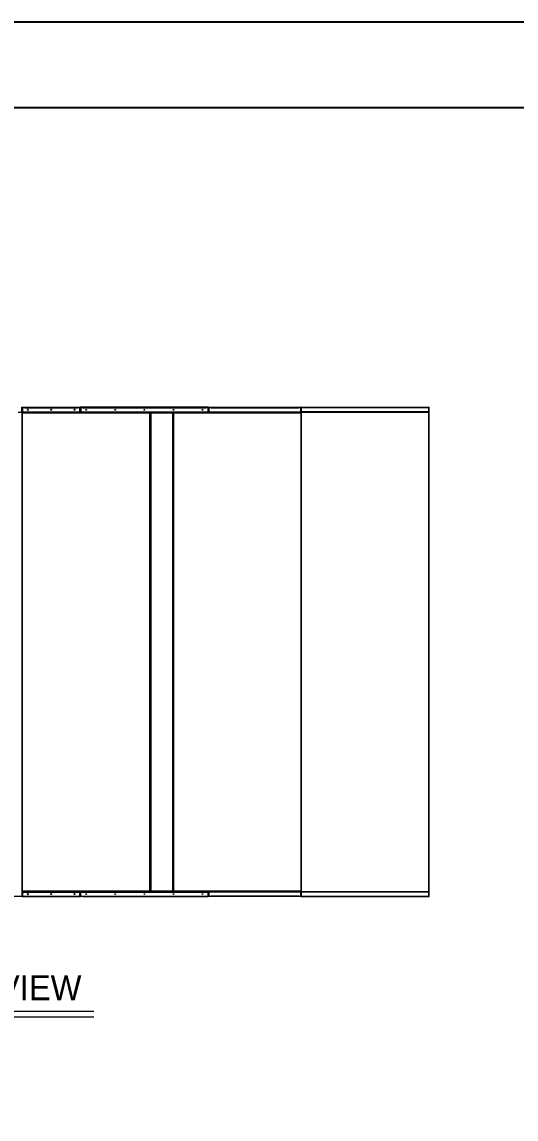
# Model space of a CAD drawing. Header units: millimetres. Extents: x -662582 to 33115, y -140469 to 24125.
# Drawn here: x 16013 to 20259, y 14710 to 24125 of the extents above; entities that cross this region are included whole.
import ezdxf
from ezdxf.enums import TextEntityAlignment as Align

# ---------------------------------------------------------------- set-up
doc = ezdxf.new("R2010")
doc.units = ezdxf.units.MM
for name, color, linetype in [('냉각탑_box', 1, 'Continuous'), ('냉각탑_form', 1, 'Continuous'), ('냉각탑_text', 3, 'Continuous')]:
    doc.layers.add(name, color=color, linetype=linetype)
doc.styles.add('돋움', font='Dotum.ttf')

# ---------------------------------------------------------------- blocks, each defined once
blk = doc.blocks.new('4')
at = {"lineweight": 20}
for p, q in [((16009.7, 20819.5), (18411.9, 20819.5)), ((18410.4, 20819.5), (18411.9, 16619.5)), ((18413, 20819.5), (19513, 20819.5)), ((18413, 20818.3), (18413, 20819.5)), ((18413, 20816.5), (19510, 20816.5)), ((19510, 16619.5), (19510, 20819.5)), ((19513, 16619.5), (19513, 20819.5)), ((19513, 20819.5), (19513, 20819.5)), ((18413, 20780.5), (19510, 20780.5)), ((18413, 20777.5), (19510, 20777.5)), ((18411.9, 16619.5), (13013.2, 16619.5)), ((18413, 16661.5), (19510, 16661.5)), ((18413, 16658.5), (19510, 16658.5)), ((18413, 16622.5), (19510, 16622.5)), ((18413, 16620.7), (18413, 16619.5)), ((18413, 16619.5), (19513, 16619.5))]:
    blk.add_line(p, q, dxfattribs=at)
at = {"color": 7, "lineweight": 20, "ltscale": 0.015833}
for p, q in [((16013, 20780.3), (16013, 20818.3)), ((16013, 16658.7), (16013, 16620.7))]:
    blk.add_line(p, q, dxfattribs=at)
at = {"color": 7, "lineweight": 20, "ltscale": 0.001083}
for p, q in [((16015, 20818.3), (16017.6, 20818.3)), ((18413, 20818.3), (18410.4, 20818.3)), ((18413, 16620.7), (13013.2, 16620.7))]:
    blk.add_line(p, q, dxfattribs=at)
at = {"color": 7, "lineweight": 20, "ltscale": 0.00172}
blk.add_line((16015, 20814.2), (16015, 20818.3), dxfattribs=at)
at = {"color": 7, "lineweight": 20, "ltscale": 0.014667}
for p, q in [((16015, 20814.1), (16015, 20778.9)), ((16017, 20778.9), (16017, 20814.1)), ((16511, 20778.9), (16511, 20814.1)), ((16513, 20814.1), (16513, 20778.9)), ((16515, 20814.1), (16515, 20778.9)), ((16517, 20778.9), (16517, 20814.1)), ((17613, 20778.9), (17613, 20814.1)), ((17615, 20814.1), (17615, 20778.9)), ((17617, 20814.1), (17617, 20778.9)), ((17619, 20778.9), (17619, 20814.1)), ((18411, 20778.9), (18411, 20814.1)), ((18413, 20814.1), (18413, 20778.9)), ((16015, 16622.9), (16015, 16658.1)), ((16017, 16658.1), (16017, 16622.9)), ((16511, 16658.1), (16511, 16622.9)), ((16513, 16622.9), (16513, 16658.1)), ((16515, 16622.9), (16515, 16658.1)), ((16517, 16658.1), (16517, 16622.9)), ((17613, 16658.1), (17613, 16622.9)), ((17615, 16622.9), (17615, 16658.1)), ((17617, 16624.9), (17617, 16660.1)), ((17619, 16660.1), (17619, 16624.9)), ((18411, 16660.1), (18411, 16624.9)), ((18413, 16624.9), (18413, 16660.1))]:
    blk.add_line(p, q, dxfattribs=at)
at = {"color": 7, "lineweight": 20, "ltscale": 0.000873136}
blk.add_line((16017.6, 20817.4), (16017.6, 20819.5), dxfattribs=at)
at = {"color": 7, "lineweight": 20, "ltscale": 0.015146}
blk.add_line((16017.6, 20815.3), (16017.6, 20778.9), dxfattribs=at)
at = {"color": 7, "lineweight": 20, "ltscale": 0.01525}
for p, q in [((16017.9, 20815.5), (16017.9, 20778.9)), ((16510.1, 20778.9), (16510.1, 20815.5)), ((16517.9, 20815.5), (16517.9, 20778.9)), ((17612.1, 20778.9), (17612.1, 20815.5)), ((17619.9, 20815.5), (17619.9, 20778.9)), ((18410.1, 20778.9), (18410.1, 20815.5)), ((16017.9, 16621.5), (16017.9, 16658.1)), ((16510.1, 16658.1), (16510.1, 16621.5)), ((16517.9, 16621.5), (16517.9, 16658.1)), ((17612.1, 16658.1), (17612.1, 16621.5)), ((17619.9, 16623.5), (17619.9, 16660.1)), ((18410.1, 16660.1), (18410.1, 16623.5))]:
    blk.add_line(p, q, dxfattribs=at)
at = {"color": 7, "lineweight": 20, "ltscale": 0.007958}
for p, q in [((16017.9, 20815.5), (16037, 20815.5)), ((16491, 20815.5), (16510.1, 20815.5)), ((16517.9, 20815.5), (16537, 20815.5)), ((17593, 20815.5), (17612.1, 20815.5)), ((17619.9, 20815.5), (17639, 20815.5)), ((18391, 20815.5), (18410.1, 20815.5)), ((16017.9, 16621.5), (16037, 16621.5)), ((16491, 16621.5), (16510.1, 16621.5)), ((16517.9, 16621.5), (16537, 16621.5)), ((17593, 16621.5), (17612.1, 16621.5)), ((17619.9, 16623.5), (17639, 16623.5)), ((18391, 16623.5), (18410.1, 16623.5))]:
    blk.add_line(p, q, dxfattribs=at)
at = {"color": 7, "lineweight": 20, "ltscale": 0.006917}
for p, q in [((16018.4, 20817.5), (16035, 20817.5)), ((16018.4, 20815.5), (16035, 20815.5)), ((16493, 20817.5), (16509.6, 20817.5)), ((16493, 20815.5), (16509.6, 20815.5)), ((16535, 20817.5), (16518.4, 20817.5)), ((16535, 20815.5), (16518.4, 20815.5)), ((17595, 20817.5), (17611.6, 20817.5)), ((17595, 20815.5), (17611.6, 20815.5)), ((17620.4, 20817.5), (17637, 20817.5)), ((17620.4, 20815.5), (17637, 20815.5)), ((18393, 20817.5), (18409.6, 20817.5)), ((18393, 20815.5), (18409.6, 20815.5)), ((16018.4, 16619.5), (16035, 16619.5)), ((16493, 16619.5), (16509.6, 16619.5)), ((16535, 16619.5), (16518.4, 16619.5)), ((17595, 16619.5), (17611.6, 16619.5)), ((17620.4, 16621.5), (17637, 16621.5)), ((18393, 16621.5), (18409.6, 16621.5))]:
    blk.add_line(p, q, dxfattribs=at)
at = {"color": 7, "lineweight": 20, "ltscale": 0.000833333}
for p, q in [((16035, 20817.5), (16035, 20815.5)), ((16491, 20817.5), (16491, 20815.5)), ((16491, 20817.5), (16491, 20815.5)), ((16493, 20817.5), (16493, 20815.5)), ((16535, 20817.5), (16535, 20815.5)), ((17593, 20817.5), (17593, 20815.5)), ((17593, 20817.5), (17593, 20815.5)), ((17595, 20817.5), (17595, 20815.5)), ((17637, 20817.5), (17637, 20815.5)), ((18391, 20817.5), (18391, 20815.5)), ((18391, 20817.5), (18391, 20815.5)), ((18393, 20817.5), (18393, 20815.5)), ((16328.9, 20775.5), (16328.9, 20773.5)), ((16384.9, 20773.5), (16384.9, 20775.5)), ((16978.8, 20775.5), (16978.8, 20773.5)), ((16982.1, 20773.5), (16982.1, 20775.5)), ((17310.4, 20773.8), (17310.4, 20771.8)), ((18355.4, 20775.5), (18355.4, 20773.5)), ((17115, 20529.5), (17117, 20529.5)), ((17311, 20529.5), (17313, 20529.5)), ((17115, 20502.9), (17117, 20502.9)), ((17115, 20501.5), (17117, 20501.5)), ((17117, 20501.5), (17115, 20501.5)), ((17117, 20499.5), (17115, 20499.5)), ((17117, 20498.1), (17115, 20498.1)), ((17311, 20502.9), (17313, 20502.9)), ((17313, 20501.5), (17311, 20501.5)), ((17313, 20499.5), (17311, 20499.5)), ((17313, 20498.4), (17311, 20498.4)), ((17313, 20495.6), (17311, 20495.6)), ((17311, 20493.6), (17313, 20493.6)), ((17311, 20492), (17313, 20492)), ((17313, 20490.8), (17311, 20490.8)), ((17115, 19734.9), (17117, 19734.9)), ((17117, 19733.5), (17115, 19733.5)), ((17117, 19731.5), (17115, 19731.5)), ((17115, 19729.5), (17117, 19729.5)), ((17115, 19727.5), (17117, 19727.5)), ((17117, 19726.1), (17115, 19726.1)), ((17117, 19699.5), (17115, 19699.5)), ((17311, 19746.8), (17313, 19746.8)), ((17311, 19729.5), (17313, 19729.5)), ((17311, 19727.5), (17313, 19727.5)), ((17313, 19726.1), (17311, 19726.1)), ((17313, 19699.5), (17311, 19699.5)), ((17115, 19516.5), (17117, 19516.5)), ((17311, 19516.5), (17313, 19516.5)), ((17117, 19479.9), (17115, 19479.9)), ((17117, 19478.5), (17115, 19478.5)), ((17117, 19435.5), (17115, 19435.5)), ((17117, 19433.9), (17115, 19433.9)), ((17117, 19431.9), (17115, 19431.9)), ((17117, 19428.5), (17115, 19428.5)), ((17115, 19427.1), (17117, 19427.1)), ((17313, 19479.9), (17311, 19479.9)), ((17313, 19478.5), (17311, 19478.5)), ((17313, 19475.5), (17311, 19475.5)), ((17313, 19473.5), (17311, 19473.5)), ((17313, 19472.6), (17311, 19472.6)), ((17311, 19438.4), (17313, 19438.4)), ((17313, 19437.5), (17311, 19437.5)), ((17313, 19435.5), (17311, 19435.5)), ((17313, 19435.5), (17311, 19435.5)), ((17313, 19433.9), (17311, 19433.9)), ((17313, 19431.9), (17311, 19431.9)), ((17313, 19428.5), (17311, 19428.5)), ((17311, 19427.1), (17313, 19427.1)), ((17117, 19390.5), (17115, 19390.5)), ((17313, 19390.5), (17311, 19390.5)), ((17115, 19057.5), (17117, 19057.5)), ((17115, 19030.9), (17117, 19030.9)), ((17115, 19029.5), (17117, 19029.5)), ((17117, 19029.5), (17115, 19029.5)), ((17117, 19027.5), (17115, 19027.5)), ((17117, 19026.1), (17115, 19026.1)), ((17311, 19057.5), (17313, 19057.5)), ((17311, 19030.9), (17313, 19030.9)), ((17313, 19029.5), (17311, 19029.5)), ((17313, 19027.6), (17311, 19027.6)), ((17313, 19027.5), (17311, 19027.5)), ((17311, 19025.6), (17313, 19025.6)), ((17311, 19024), (17313, 19024)), ((17313, 19022.8), (17311, 19022.8)), ((17115, 18412.9), (17117, 18412.9)), ((17117, 18411.5), (17115, 18411.5)), ((17117, 18409.5), (17115, 18409.5)), ((17115, 18407.5), (17117, 18407.5)), ((17115, 18405.5), (17117, 18405.5)), ((17117, 18404.1), (17115, 18404.1)), ((17117, 18377.5), (17115, 18377.5)), ((17311, 18428.8), (17313, 18428.8)), ((17313, 18408.8), (17311, 18408.8)), ((17311, 18407.5), (17313, 18407.5)), ((17311, 18405.5), (17313, 18405.5)), ((17313, 18404.1), (17311, 18404.1)), ((17313, 18377.5), (17311, 18377.5)), ((17115, 18044.5), (17117, 18044.5)), ((17117, 18007.9), (17115, 18007.9)), ((17117, 18006.5), (17115, 18006.5)), ((17311, 18044.5), (17313, 18044.5)), ((17313, 18007.9), (17311, 18007.9)), ((17313, 18006.5), (17311, 18006.5)), ((17313, 18003.5), (17311, 18003.5)), ((17313, 18001.5), (17311, 18001.5)), ((17313, 18000.6), (17311, 18000.6)), ((17117, 17963.5), (17115, 17963.5)), ((17117, 17961.9), (17115, 17961.9)), ((17117, 17959.9), (17115, 17959.9)), ((17117, 17956.5), (17115, 17956.5)), ((17115, 17955.1), (17117, 17955.1)), ((17117, 17918.5), (17115, 17918.5)), ((17311, 17966.4), (17313, 17966.4)), ((17313, 17965.5), (17311, 17965.5)), ((17313, 17963.5), (17311, 17963.5)), ((17313, 17963.5), (17311, 17963.5)), ((17313, 17961.9), (17311, 17961.9)), ((17313, 17959.9), (17311, 17959.9)), ((17313, 17956.5), (17311, 17956.5)), ((17311, 17955.1), (17313, 17955.1)), ((17313, 17918.5), (17311, 17918.5)), ((17115, 17735.5), (17117, 17735.5)), ((17115, 17708.9), (17117, 17708.9)), ((17115, 17707.5), (17117, 17707.5)), ((17117, 17707.5), (17115, 17707.5)), ((17117, 17705.5), (17115, 17705.5)), ((17117, 17704.1), (17115, 17704.1)), ((17311, 17735.5), (17313, 17735.5)), ((17311, 17708.9), (17313, 17708.9)), ((17313, 17708.6), (17311, 17708.6)), ((17313, 17707.5), (17311, 17707.5)), ((17313, 17705.5), (17311, 17705.5)), ((17311, 17705), (17313, 17705)), ((17313, 17703.8), (17311, 17703.8)), ((17311, 16959.8), (17313, 16959.8)), ((17115, 16940.9), (17117, 16940.9)), ((17117, 16939.5), (17115, 16939.5)), ((17117, 16937.5), (17115, 16937.5)), ((17115, 16935.5), (17117, 16935.5)), ((17115, 16933.5), (17117, 16933.5)), ((17117, 16932.1), (17115, 16932.1)), ((17117, 16905.5), (17115, 16905.5)), ((17313, 16939.8), (17311, 16939.8)), ((17311, 16935.5), (17313, 16935.5)), ((17311, 16933.5), (17313, 16933.5)), ((17313, 16932.1), (17311, 16932.1)), ((17313, 16905.5), (17311, 16905.5)), ((17117, 16666.9), (17115, 16666.9)), ((17311, 16666.5), (17313, 16666.5)), ((16035, 16619.5), (16035, 16621.5)), ((16491, 16619.5), (16491, 16621.5)), ((16491, 16619.5), (16491, 16621.5)), ((16493, 16619.5), (16493, 16621.5)), ((16535, 16619.5), (16535, 16621.5)), ((17117, 16663.5), (17115, 16663.5)), ((17593, 16619.5), (17593, 16621.5)), ((17593, 16619.5), (17593, 16621.5)), ((17595, 16619.5), (17595, 16621.5)), ((17637, 16621.5), (17637, 16623.5)), ((18391, 16621.5), (18391, 16623.5)), ((18391, 16621.5), (18391, 16623.5)), ((18393, 16621.5), (18393, 16623.5))]:
    blk.add_line(p, q, dxfattribs=at)
at = {"color": 7, "lineweight": 20, "ltscale": 0.000834351}
blk.add_line((16035, 20816.3), (16037, 20816.3), dxfattribs=at)
at = {"color": 7, "lineweight": 20, "ltscale": 0.000834357}
blk.add_line((16035, 20815.5), (16037, 20815.5), dxfattribs=at)
at = {"color": 7, "lineweight": 20, "ltscale": 0.189167}
for p, q in [((16037, 20817.5), (16491, 20817.5)), ((16037, 20817.5), (16491, 20817.5)), ((16037, 20814.1), (16491, 20814.1)), ((16037, 16622.9), (16491, 16622.9)), ((16037, 16619.5), (16491, 16619.5))]:
    blk.add_line(p, q, dxfattribs=at)
at = {"color": 7, "lineweight": 20, "ltscale": 0.001417}
for p, q in [((16037, 20817.5), (16037, 20814.1)), ((16537, 20817.5), (16537, 20814.1)), ((17639, 20817.5), (17639, 20814.1)), ((16037, 16619.5), (16037, 16622.9)), ((16537, 16619.5), (16537, 16622.9)), ((17639, 16621.5), (17639, 16624.9))]:
    blk.add_line(p, q, dxfattribs=at)
at = {"color": 7, "lineweight": 20, "ltscale": 0.000583333}
for p, q in [((16037, 20815.5), (16037, 20814.1)), ((16491, 20814.1), (16491, 20815.5)), ((16537, 20815.5), (16537, 20814.1)), ((17593, 20814.1), (17593, 20815.5)), ((17639, 20815.5), (17639, 20814.1)), ((18391, 20814.1), (18391, 20815.5)), ((16037, 16621.5), (16037, 16622.9)), ((16491, 16622.9), (16491, 16621.5)), ((16537, 16621.5), (16537, 16622.9)), ((17593, 16622.9), (17593, 16621.5)), ((17639, 16623.5), (17639, 16624.9)), ((18391, 16624.9), (18391, 16623.5))]:
    blk.add_line(p, q, dxfattribs=at)
at = {"color": 7, "lineweight": 20, "ltscale": 0.000832315}
blk.add_line((16491, 20816.3), (16493, 20816.3), dxfattribs=at)
at = {"color": 7, "lineweight": 20, "ltscale": 0.00083231}
blk.add_line((16491, 20815.5), (16493, 20815.5), dxfattribs=at)
at = {"color": 7, "lineweight": 20, "ltscale": 0.015212}
for p, q in [((16510.1, 20815.4), (16510.1, 20778.9)), ((17612.1, 20815.4), (17612.1, 20778.9)), ((18410.1, 20815.4), (18410.1, 20778.9)), ((16510.1, 16621.6), (16510.1, 16658.1)), ((17612.1, 16621.6), (17612.1, 16658.1)), ((18410.1, 16623.6), (18410.1, 16660.1))]:
    blk.add_line(p, q, dxfattribs=at)
at = {"color": 7, "lineweight": 20, "ltscale": 0.001506}
blk.add_line((16512.2, 20816.3), (16515.8, 20816.3), dxfattribs=at)
at = {"color": 7, "lineweight": 20, "ltscale": 0.459167}
blk.add_line((17616, 20819.5), (16514, 20819.5), dxfattribs=at)
at = {"color": 7, "lineweight": 20, "ltscale": 0.000374999}
for p, q in [((16517.9, 20812.1), (16517, 20812.1)), ((16517.9, 16624.9), (16517, 16624.9))]:
    blk.add_line(p, q, dxfattribs=at)
at = {"color": 7, "lineweight": 20, "ltscale": 0.000833847}
blk.add_line((16535, 20816.3), (16537, 20816.3), dxfattribs=at)
at = {"color": 7, "lineweight": 20, "ltscale": 0.000833853}
blk.add_line((16535, 20815.5), (16537, 20815.5), dxfattribs=at)
at = {"color": 7, "lineweight": 20, "ltscale": 0.037104}
blk.add_line((16626.1, 20817.5), (16537, 20817.5), dxfattribs=at)
at = {"color": 7, "lineweight": 20, "ltscale": 0.44}
for p, q in [((16537, 20817.5), (17593, 20817.5)), ((16537, 20814.1), (17593, 20814.1)), ((16537, 16622.9), (17593, 16622.9)), ((16537, 16619.5), (17593, 16619.5))]:
    blk.add_line(p, q, dxfattribs=at)
at = {"color": 7, "lineweight": 20, "ltscale": 0.004146}
blk.add_line((16626.1, 20817.5), (16636, 20817.5), dxfattribs=at)
at = {"color": 7, "lineweight": 20, "ltscale": 0.004167}
blk.add_line((16636, 20817.5), (16646, 20817.5), dxfattribs=at)
at = {"color": 7, "lineweight": 20, "ltscale": 0.394604}
blk.add_line((17593, 20817.5), (16646, 20817.5), dxfattribs=at)
at = {"color": 7, "lineweight": 20, "ltscale": 0.000832819}
blk.add_line((17593, 20816.3), (17595, 20816.3), dxfattribs=at)
at = {"color": 7, "lineweight": 20, "ltscale": 0.000832814}
blk.add_line((17593, 20815.5), (17595, 20815.5), dxfattribs=at)
at = {"color": 7, "lineweight": 20, "ltscale": 0.000375001}
for p, q in [((17613, 20812.1), (17612.1, 20812.1)), ((17613, 16624.9), (17612.1, 16624.9))]:
    blk.add_line(p, q, dxfattribs=at)
at = {"color": 7, "lineweight": 20, "ltscale": 0.001508}
blk.add_line((17614.2, 20816.3), (17617.8, 20816.3), dxfattribs=at)
at = {"color": 7, "lineweight": 20, "ltscale": 0.000833959}
blk.add_line((17637, 20816.3), (17639, 20816.3), dxfattribs=at)
at = {"color": 7, "lineweight": 20, "ltscale": 0.000833964}
blk.add_line((17637, 20815.5), (17639, 20815.5), dxfattribs=at)
at = {"color": 7, "lineweight": 20, "ltscale": 0.313333}
for p, q in [((17639, 20817.5), (18391, 20817.5)), ((17639, 20814.1), (18391, 20814.1)), ((17639, 16624.9), (18391, 16624.9)), ((17639, 16621.5), (18391, 16621.5))]:
    blk.add_line(p, q, dxfattribs=at)
at = {"color": 7, "lineweight": 20, "ltscale": 0.000832693}
blk.add_line((18391, 20816.3), (18393, 20816.3), dxfattribs=at)
at = {"color": 7, "lineweight": 20, "ltscale": 0.000832687}
blk.add_line((18391, 20815.5), (18393, 20815.5), dxfattribs=at)
at = {"color": 7, "lineweight": 20, "ltscale": 0.000872667}
blk.add_line((18410.4, 20817.4), (18410.4, 20819.5), dxfattribs=at)
at = {"color": 7, "lineweight": 20, "ltscale": 0.015148}
blk.add_line((18410.4, 20815.3), (18410.4, 20778.9), dxfattribs=at)
at = {"color": 7, "lineweight": 20, "ltscale": 0.001669}
blk.add_line((18413, 20818.3), (18413, 20814.3), dxfattribs=at)
at = {"color": 7, "lineweight": 20, "ltscale": 0.015372}
blk.add_line((15981.5, 20775.5), (16018.4, 20775.5), dxfattribs=at)
at = {"color": 7, "lineweight": 20, "ltscale": 0.001387}
blk.add_line((16015, 20775.5), (16015, 20778.8), dxfattribs=at)
at = {"color": 7, "lineweight": 20, "ltscale": 0.000562932}
for p, q in [((16016.4, 20771.8), (16015, 20771.8)), ((17113.7, 20771.8), (17115, 20771.8)), ((17118.4, 20771.8), (17117, 20771.8)), ((17309.1, 20773.8), (17310.4, 20773.8)), ((17309.7, 20771.8), (17311, 20771.8)), ((17314.4, 20771.8), (17313, 20771.8)), ((18411.7, 20771.8), (18413, 20771.8)), ((16016.4, 16663.2), (16015, 16663.2)), ((17113.7, 16663.2), (17115, 16663.2)), ((17118.4, 16663.2), (17117, 16663.2)), ((17309.7, 16663.2), (17311, 16663.2)), ((17314.4, 16663.2), (17313, 16663.2)), ((18411.7, 16663.2), (18413, 16663.2))]:
    blk.add_line(p, q, dxfattribs=at)
at = {"color": 7, "lineweight": 20}
for p, q in [((16015, 16663.2), (16015, 20771.8)), ((16018.4, 16664.9), (16018.4, 20770.1)), ((17111.6, 16664.9), (17111.6, 20770.1)), ((17115, 16663.2), (17115, 20771.8)), ((17117, 20771.8), (17117, 16663.2)), ((17120.4, 20770.1), (17120.4, 16664.9)), ((17307.6, 20770.1), (17307.6, 16664.9)), ((17311, 20771.8), (17311, 16663.2)), ((17313, 20771.8), (17313, 16663.2)), ((17316.4, 20770.1), (17316.4, 16664.9)), ((18409.6, 20770.1), (18409.6, 16664.9)), ((18413, 20771.8), (18413, 16663.2))]:
    blk.add_line(p, q, dxfattribs=at)
at = {"color": 7, "lineweight": 20, "ltscale": 0.000448698}
for p, q in [((16016.4, 20776.2), (16017, 20777.1)), ((16511.7, 20776.2), (16511, 20777.1)), ((16516.4, 20776.2), (16517, 20777.1)), ((17613.7, 20776.2), (17613, 20777.1)), ((17618.4, 20776.2), (17619, 20777.1)), ((18411.7, 20776.2), (18411, 20777.1)), ((16016.4, 16660.8), (16017, 16660)), ((16511.7, 16660.8), (16511, 16660)), ((16516.4, 16660.8), (16517, 16660)), ((17613.7, 16660.8), (17613, 16660))]:
    blk.add_line(p, q, dxfattribs=at)
at = {"color": 7, "lineweight": 20, "ltscale": 0.000502197}
for p, q in [((16016.4, 20771.8), (16017.6, 20771.8)), ((17113.7, 20771.8), (17112.5, 20771.8)), ((17118.4, 20771.8), (17119.6, 20771.8)), ((17309.1, 20773.8), (17307.9, 20773.8)), ((17309.7, 20771.8), (17308.5, 20771.8)), ((17314.4, 20771.8), (17315.6, 20771.8)), ((18411.7, 20771.8), (18410.5, 20771.8)), ((16016.4, 16663.2), (16017.6, 16663.2)), ((17113.7, 16663.2), (17112.5, 16663.2)), ((17118.4, 16663.2), (17119.6, 16663.2)), ((17309.7, 16663.2), (17308.5, 16663.2))]:
    blk.add_line(p, q, dxfattribs=at)
at = {"color": 7, "lineweight": 20, "ltscale": 0.000375}
for p, q in [((16017.9, 20778.9), (16017, 20778.9)), ((16017.9, 20778.9), (16017, 20778.9)), ((16017.9, 20773.5), (16017, 20773.5)), ((16510.1, 20778.9), (16511, 20778.9)), ((16510.1, 20778.9), (16511, 20778.9)), ((16517.9, 20778.9), (16517, 20778.9)), ((16517.9, 20778.9), (16517, 20778.9)), ((17112.1, 20773.5), (17113, 20773.5)), ((17119.9, 20773.5), (17119, 20773.5)), ((17308.1, 20773.5), (17309, 20773.5)), ((17315.9, 20773.5), (17315, 20773.5)), ((17612.1, 20778.9), (17613, 20778.9)), ((17612.1, 20778.9), (17613, 20778.9)), ((17619.9, 20778.9), (17619, 20778.9)), ((17619.9, 20778.9), (17619, 20778.9)), ((18410.1, 20778.9), (18411, 20778.9)), ((18410.1, 20778.9), (18411, 20778.9)), ((18410.1, 20773.5), (18411, 20773.5)), ((17116.3, 19472.6), (17116.3, 19473.5)), ((17116.3, 19438.4), (17116.3, 19437.5)), ((17116.3, 18000.6), (17116.3, 18001.5)), ((17116.3, 17966.4), (17116.3, 17965.5)), ((16017.9, 16661.5), (16017, 16661.5)), ((16017.9, 16658.1), (16017, 16658.1)), ((16510.1, 16658.1), (16511, 16658.1)), ((16517.9, 16658.1), (16517, 16658.1)), ((17112.1, 16661.5), (17113, 16661.5)), ((17119.9, 16661.5), (17119, 16661.5)), ((17308.1, 16661.5), (17309, 16661.5)), ((17315.9, 16661.5), (17315, 16661.5)), ((17612.1, 16658.1), (17613, 16658.1)), ((17619.9, 16660.1), (17619, 16660.1)), ((18410.1, 16660.1), (18411, 16660.1))]:
    blk.add_line(p, q, dxfattribs=at)
at = {"color": 7, "lineweight": 20, "ltscale": 0.001002}
for p, q in [((16017, 20776.5), (16017, 20778.9)), ((16511, 20776.5), (16511, 20778.9)), ((16517, 20776.5), (16517, 20778.9)), ((17613, 20776.5), (17613, 20778.9)), ((17619, 20776.5), (17619, 20778.9)), ((18411, 20776.5), (18411, 20778.9)), ((16017, 16660.5), (16017, 16658.1)), ((16511, 16660.5), (16511, 16658.1)), ((16517, 16660.5), (16517, 16658.1)), ((17613, 16660.5), (17613, 16658.1)), ((17619, 16662.5), (17619, 16660.1)), ((18411, 16662.5), (18411, 16660.1))]:
    blk.add_line(p, q, dxfattribs=at)
at = {"color": 7, "lineweight": 20, "ltscale": 0.000414929}
for p, q in [((16017, 20772.5), (16017, 20773.5)), ((17113, 20772.5), (17113, 20773.5)), ((17119, 20772.5), (17119, 20773.5)), ((17308.4, 20774.5), (17308.4, 20775.5)), ((17309, 20772.5), (17309, 20773.5)), ((17315, 20772.5), (17315, 20773.5)), ((18411, 20772.5), (18411, 20773.5)), ((16017, 16662.5), (16017, 16661.5)), ((17113, 16662.5), (17113, 16661.5)), ((17119, 16662.5), (17119, 16661.5)), ((17309, 16662.5), (17309, 16661.5)), ((17315, 16662.5), (17315, 16661.5))]:
    blk.add_line(p, q, dxfattribs=at)
at = {"color": 7, "lineweight": 20, "ltscale": 0.000293404}
for p, q in [((16017, 20772.5), (16017, 20771.8)), ((17113, 20772.5), (17113, 20771.8)), ((17119, 20772.5), (17119, 20771.8)), ((17308.4, 20774.5), (17308.4, 20773.8)), ((17309, 20772.5), (17309, 20771.8)), ((17315, 20772.5), (17315, 20771.8)), ((18411, 20772.5), (18411, 20771.8)), ((16017, 16662.5), (16017, 16663.2)), ((17113, 16662.5), (17113, 16663.2)), ((17119, 16662.5), (17119, 16663.2)), ((17309, 16662.5), (17309, 16663.2)), ((17315, 16662.5), (17315, 16663.2)), ((18411, 16662.5), (18411, 16663.2))]:
    blk.add_line(p, q, dxfattribs=at)
at = {"color": 7, "lineweight": 20, "ltscale": 4.00539e-05}
blk.add_line((16017.6, 20775.6), (16017.6, 20775.5), dxfattribs=at)
at = {"color": 7, "lineweight": 20, "ltscale": 0.205083}
for p, q in [((16017.9, 20778.9), (16510.1, 20778.9)), ((16017.9, 16658.1), (16510.1, 16658.1))]:
    blk.add_line(p, q, dxfattribs=at)
at = {"color": 7, "lineweight": 20, "ltscale": 0.455917}
for p, q in [((16017.9, 20773.5), (17112.1, 20773.5)), ((16517.9, 20778.9), (17612.1, 20778.9)), ((17315.9, 20773.5), (18410.1, 20773.5)), ((17112.1, 16661.5), (16017.9, 16661.5)), ((16517.9, 16658.1), (17612.1, 16658.1))]:
    blk.add_line(p, q, dxfattribs=at)
at = {"color": 7, "lineweight": 20, "ltscale": 0.204667}
for p, q in [((16018.4, 20775.5), (16509.6, 20775.5)), ((16018.4, 16661.5), (16509.6, 16661.5))]:
    blk.add_line(p, q, dxfattribs=at)
at = {"color": 7, "lineweight": 20, "ltscale": 0.4555}
for p, q in [((16018.4, 20770.1), (17111.6, 20770.1)), ((16518.4, 20775.5), (17611.6, 20775.5)), ((17316.4, 20770.1), (18409.6, 20770.1)), ((17111.6, 16664.9), (16018.4, 16664.9)), ((16518.4, 16661.5), (17611.6, 16661.5)), ((18409.6, 16664.9), (17316.4, 16664.9))]:
    blk.add_line(p, q, dxfattribs=at)
at = {"color": 7, "lineweight": 20, "ltscale": 0.000199275}
blk.add_line((16428.8, 20773.8), (16428.4, 20773.5), dxfattribs=at)
at = {"color": 7, "lineweight": 20, "ltscale": 0.000369598}
blk.add_line((16428.6, 20774.5), (16429.2, 20773.8), dxfattribs=at)
at = {"color": 7, "lineweight": 20, "ltscale": 0.001228}
blk.add_line((16428.8, 20773.8), (16431.8, 20773.8), dxfattribs=at)
at = {"color": 7, "lineweight": 20, "ltscale": 0.000708333}
blk.add_line((16430.5, 20775.5), (16430.5, 20773.8), dxfattribs=at)
at = {"color": 7, "lineweight": 20, "ltscale": 0.000125566}
blk.add_line((16431.8, 20773.8), (16431.8, 20773.5), dxfattribs=at)
at = {"color": 7, "lineweight": 20, "ltscale": 1.86596e-06}
blk.add_line((16432.3, 20773.8), (16432.3, 20773.8), dxfattribs=at)
at = {"color": 7, "lineweight": 20, "ltscale": 0.00022498}
blk.add_line((16432.3, 20773.8), (16432.8, 20773.8), dxfattribs=at)
at = {"color": 7, "lineweight": 20, "ltscale": 0.003628}
blk.add_line((16509.7, 20775.5), (16518.4, 20775.5), dxfattribs=at)
at = {"color": 7, "lineweight": 20, "ltscale": 0.000375519}
blk.add_line((16517.9, 20778.9), (16517, 20778.9), dxfattribs=at)
at = {"color": 7, "lineweight": 20, "ltscale": 0.0025}
blk.add_line((17113, 20772.1), (17119, 20772.1), dxfattribs=at)
at = {"color": 7, "lineweight": 20, "ltscale": 0.078417}
for p, q in [((17119.9, 20773.5), (17308.1, 20773.5)), ((17308.1, 16661.5), (17119.9, 16661.5))]:
    blk.add_line(p, q, dxfattribs=at)
at = {"color": 7, "lineweight": 20, "ltscale": 0.078}
for p, q in [((17120.4, 20770.1), (17307.6, 20770.1)), ((17307.6, 16664.9), (17120.4, 16664.9))]:
    blk.add_line(p, q, dxfattribs=at)
at = {"color": 7, "lineweight": 20, "ltscale": 0.014417}
for p, q in [((17249.4, 20769.9), (17214.8, 20769.9)), ((17214.8, 16665.1), (17249.4, 16665.1))]:
    blk.add_line(p, q, dxfattribs=at)
at = {"color": 7, "lineweight": 20, "ltscale": 0.001905}
blk.add_line((17315, 20772.5), (17310.4, 20772.5), dxfattribs=at)
at = {"color": 7, "lineweight": 20, "ltscale": 0.000374481}
blk.add_line((17613, 20778.9), (17612.1, 20778.9), dxfattribs=at)
at = {"color": 7, "lineweight": 20, "ltscale": 0.32925}
for p, q in [((17619.9, 20778.9), (18410.1, 20778.9)), ((17619.9, 16660.1), (18410.1, 16660.1))]:
    blk.add_line(p, q, dxfattribs=at)
at = {"color": 7, "lineweight": 20, "ltscale": 0.328833}
blk.add_line((17620.4, 20775.5), (18409.6, 20775.5), dxfattribs=at)
at = {"color": 7, "lineweight": 20, "ltscale": 0.000832956}
blk.add_line((17638.4, 20773.5), (17638.4, 20775.5), dxfattribs=at)
at = {"color": 7, "lineweight": 20, "ltscale": 0.000873628}
blk.add_line((18410.4, 20775.6), (18410.4, 20773.5), dxfattribs=at)
at = {"color": 7, "lineweight": 20, "ltscale": 0.000414952}
blk.add_line((18412, 20772.5), (18411.3, 20771.8), dxfattribs=at)
at = {"color": 7, "lineweight": 20, "ltscale": 0.002879}
blk.add_line((18413, 20778.7), (18413, 20771.8), dxfattribs=at)
at = {"color": 7, "lineweight": 20, "ltscale": 5.94511e-06}
blk.add_line((18413, 20770.1), (18413, 20770.1), dxfattribs=at)
at = {"color": 7, "lineweight": 20, "ltscale": 8.50581e-06}
blk.add_line((18413, 20770.1), (18413, 20770.1), dxfattribs=at)
at = {"color": 7, "lineweight": 20, "ltscale": 1.00793e-05}
for p, q in [((18413, 20770.1), (18413, 20770.1)), ((18413, 16664.9), (18413, 16664.9))]:
    blk.add_line(p, q, dxfattribs=at)
at = {"color": 7, "lineweight": 20, "ltscale": 0.000833717}
for p, q in [((17311, 20613.4), (17313, 20613.4)), ((17311, 20608.2), (17313, 20608.2)), ((17311, 20535.6), (17313, 20535.6)), ((17311, 19067.6), (17313, 19067.6)), ((17311, 17748.6), (17313, 17748.6)), ((17311, 16835.2), (17313, 16835.2)), ((17311, 16830), (17313, 16830))]:
    blk.add_line(p, q, dxfattribs=at)
at = {"color": 7, "lineweight": 20, "ltscale": 0.000833723}
for p, q in [((17311, 19694.8), (17313, 19694.8)), ((17311, 17736.6), (17313, 17736.6))]:
    blk.add_line(p, q, dxfattribs=at)
at = {"color": 7, "lineweight": 20, "ltscale": 0.000542151}
for p, q in [((17116.3, 19475.5), (17115, 19475.5)), ((17116.3, 19473.5), (17115, 19473.5)), ((17116.3, 19472.6), (17115, 19472.6)), ((17115, 19438.4), (17116.3, 19438.4)), ((17116.3, 19437.5), (17115, 19437.5)), ((17116.3, 19435.5), (17115, 19435.5)), ((17116.3, 18003.5), (17115, 18003.5)), ((17116.3, 18001.5), (17115, 18001.5)), ((17116.3, 18000.6), (17115, 18000.6)), ((17115, 17966.4), (17116.3, 17966.4)), ((17116.3, 17965.5), (17115, 17965.5)), ((17116.3, 17963.5), (17115, 17963.5))]:
    blk.add_line(p, q, dxfattribs=at)
at = {"color": 7, "lineweight": 20, "ltscale": 0.000291559}
for p, q in [((17117, 19473.5), (17116.3, 19473.5)), ((17117, 19437.5), (17116.3, 19437.5)), ((17117, 18001.5), (17116.3, 18001.5)), ((17117, 17965.5), (17116.3, 17965.5))]:
    blk.add_line(p, q, dxfattribs=at)
at = {"color": 7, "lineweight": 20, "ltscale": 0.01425}
for p, q in [((17116.3, 19438.4), (17116.3, 19472.6)), ((17116.3, 17966.4), (17116.3, 18000.6))]:
    blk.add_line(p, q, dxfattribs=at)
at = {"color": 7, "lineweight": 20, "ltscale": 0.000833304}
blk.add_line((17311, 18376.8), (17313, 18376.8), dxfattribs=at)
at = {"color": 7, "lineweight": 20, "ltscale": 0.002042}
blk.add_line((16015, 16658.3), (16015, 16663.2), dxfattribs=at)
at = {"color": 7, "lineweight": 20, "ltscale": 0.000834932}
blk.add_line((16015, 16620.7), (16015, 16622.7), dxfattribs=at)
at = {"color": 7, "lineweight": 20, "ltscale": 0.000334372}
blk.add_line((16015, 16620.7), (16015.8, 16620.7), dxfattribs=at)
at = {"color": 7, "lineweight": 20, "ltscale": 3.82162e-05}
blk.add_line((16017.6, 16661.4), (16017.6, 16661.5), dxfattribs=at)
at = {"color": 7, "lineweight": 20, "ltscale": 0.01475}
blk.add_line((16017.6, 16622.7), (16017.6, 16658.1), dxfattribs=at)
at = {"color": 7, "lineweight": 20, "ltscale": 0.00039683}
blk.add_line((16017.6, 16622.7), (16017.6, 16621.8), dxfattribs=at)
at = {"color": 7, "lineweight": 20, "ltscale": 0.000121692}
blk.add_line((16017.9, 16622.7), (16017.6, 16622.7), dxfattribs=at)
at = {"color": 7, "lineweight": 20, "ltscale": 0.000370023}
blk.add_line((16511, 16622.7), (16510.1, 16622.7), dxfattribs=at)
at = {"color": 7, "lineweight": 20, "ltscale": 0.000838255}
blk.add_line((16515, 16622.7), (16513, 16622.7), dxfattribs=at)
at = {"color": 7, "lineweight": 20, "ltscale": 7.29161e-06}
blk.add_line((16518.4, 16661.5), (16518.4, 16661.5), dxfattribs=at)
at = {"color": 7, "lineweight": 20, "ltscale": 0.125586}
blk.add_line((17617.3, 16661.5), (17315.9, 16661.5), dxfattribs=at)
at = {"color": 7, "lineweight": 20, "ltscale": 0.001175}
blk.add_line((17617.8, 16622.7), (17615, 16622.7), dxfattribs=at)
at = {"color": 7, "lineweight": 20, "ltscale": 0.000834358}
blk.add_line((17639, 16622.7), (17637, 16622.7), dxfattribs=at)
at = {"color": 7, "lineweight": 20, "ltscale": 0.000833334}
blk.add_line((18393, 16622.7), (18391, 16622.7), dxfattribs=at)
at = {"color": 7, "lineweight": 20, "ltscale": 0.015145}
blk.add_line((18410.4, 16623.8), (18410.4, 16660.1), dxfattribs=at)
at = {"color": 7, "lineweight": 20, "ltscale": 0.000452155}
blk.add_line((18411.7, 16662.8), (18411, 16662), dxfattribs=at)
at = {"color": 7, "lineweight": 20, "ltscale": 0.000150117}
blk.add_line((18412.9, 16661.8), (18412.6, 16661.8), dxfattribs=at)
at = {"color": 7, "lineweight": 20, "ltscale": 5.94551e-06}
blk.add_line((18413, 16664.9), (18413, 16664.9), dxfattribs=at)
at = {"color": 7, "lineweight": 20, "ltscale": 2.11226e-05}
blk.add_line((18413, 16664.9), (18413, 16664.9), dxfattribs=at)
at = {"color": 7, "lineweight": 20, "ltscale": 8.50584e-06}
blk.add_line((18413, 16664.9), (18413, 16664.9), dxfattribs=at)
at = {"color": 7, "lineweight": 20, "ltscale": 0.001291}
blk.add_line((18413, 16663.2), (18413, 16660.1), dxfattribs=at)
at = {"color": 7, "lineweight": 20, "ltscale": 0.001749}
blk.add_line((18413, 16624.9), (18413, 16620.7), dxfattribs=at)
at = {"color": 7, "lineweight": 20}
for centre, radius in [((16064, 20796.5), 4.5), ((16264, 20796.5), 4.5), ((16464, 20796.5), 4.5), ((16565, 20796.5), 3), ((16815, 20796.5), 3), ((17065, 20796.5), 3), ((17315, 20796.5), 3), ((17565, 20796.5), 3), ((16064, 16640.5), 4.5), ((16264, 16640.5), 4.5), ((16464, 16640.5), 4.5), ((16565, 16640.5), 3), ((16815, 16640.5), 3), ((17065, 16640.5), 3), ((17315, 16640.5), 3), ((17565, 16640.5), 3)]:
    blk.add_circle(centre, radius, dxfattribs=at)
for centre, radius, start, end in [((16018.4, 20814.1), 3.4, 90, 180), ((16020.2, 20816.3), 5.2, 142.01407, 157.38029), ((16018.4, 20814.1), 1.4, 110.92489, 180), ((16509.6, 20814.1), 3.4, 0, 90), ((16509.6, 20814.1), 1.4, 0, 69.07522), ((16518.4, 20814.1), 3.4, 90, 180), ((16518.4, 20814.1), 1.4, 110.92489, 180), ((17611.6, 20814.1), 3.4, 0, 90), ((17611.6, 20814.1), 1.4, 0, 69.07522), ((17620.4, 20814.1), 3.4, 90, 180), ((17620.4, 20814.1), 1.4, 110.92489, 180), ((18409.6, 20814.1), 3.4, 0, 90), ((18409.6, 20814.1), 1.4, 0, 69.07522), ((18407.8, 20816.3), 5.2, 22.61971, 37.98593), ((18407.8, 20816.3), 5.2, 0, 0.128), ((16018.4, 20778.9), 3.4, 180, 270), ((16064, 20800.5), 3, 191.40744, 348.58775), ((16264, 20800.5), 3, 191.40744, 348.58775), ((16431.8, 20770.6), 5.1, 128.95892, 144.51621), ((16436.2, 20773.6), 3.36, 164.70023, 182.02538), ((16464, 20800.5), 3, 191.40744, 348.58775), ((16509.6, 20778.9), 3.4, 270, 0), ((16518.4, 20778.9), 3.4, 180, 270), ((17316.9, 20768.4), 10.4, 144.13871, 150.68172), ((17301.1, 20782.1), 11.5, 311.84253, 314.02788), ((17611.6, 20778.9), 3.4, 270, 0), ((17620.4, 20778.9), 3.4, 180, 270), ((18409.6, 20778.9), 3.4, 270, 0), ((18409.6, 20770.1), 3.4, 89.76553, 90), ((18409.6, 20770.1), 3.4, 29.99998, 65.68426), ((18407.8, 20751.7), 5.2, 359.19744, 0), ((17116.3, 19472.1), 3.4, 78.13887, 90), ((17116.3, 19438.9), 3.4, 270, 281.86113), ((17116.3, 18000.1), 3.4, 78.13887, 90), ((17116.3, 17966.9), 3.4, 270, 281.86113), ((18407.8, 16687.3), 5.2, 0, 2.65182), ((16018.4, 16658.1), 3.4, 90, 180), ((16018.4, 16622.9), 3.4, 180, 270), ((16020.2, 16622.7), 5.2, 202.62002, 217.97819), ((16018.4, 16622.9), 1.4, 180, 249.07511), ((16063, 16638.5), 3, 305.72337, 181.54892), ((16509.6, 16658.1), 3.4, 0, 90), ((16509.6, 16622.9), 3.4, 270, 0), ((16509.6, 16622.9), 1.4, 290.92478, 0), ((16518.4, 16658.1), 3.4, 90, 180), ((16518.4, 16622.9), 3.4, 180, 270), ((16518.4, 16622.9), 1.4, 180, 249.07511), ((17611.6, 16658.1), 3.4, 0, 90), ((17611.6, 16622.9), 3.4, 270, 0), ((17611.6, 16622.9), 1.4, 290.92478, 0), ((17613, 16638.5), 3, 311.66994, 48.39279), ((17620.4, 16660.1), 3.4, 127.05895, 180), ((17620.4, 16624.9), 3.4, 180, 270), ((17620.4, 16624.9), 1.4, 180, 249.07511), ((18409.6, 16624.9), 3.4, 270, 0), ((18409.6, 16624.9), 1.4, 290.92478, 0), ((18409.6, 16660.1), 3.4, 0, 65.77669), ((18407.8, 16622.7), 5.2, 322.02181, 337.37998), ((18359, 16664.9), 54, 356.67697, 358.16376), ((18407.8, 16622.7), 5.2, 359.872, 0)]:
    blk.add_arc(centre, radius, start, end, dxfattribs=at)
for centre, start_param, end_param in [((16430.5, 20772.1), 3.155398, 3.926988), ((16434.8, 20772.1), 3.155404, 3.926988), ((16978.8, 20772.1), 3.152904, 4.287828)]:
    blk.add_ellipse(centre, major_axis=(0, -3.4), ratio=0.766044, start_param=start_param, end_param=end_param, dxfattribs=at)
for points in [[(16016.4, 20771.8), (16016.7, 20771.5), (16017.1, 20771.1), (16017.5, 20770.8), (16018, 20770.4), (16018.4, 20770.1)], [(16017, 20772.5), (16017.3, 20772.1), (16017.6, 20771.7), (16017.9, 20771.2), (16018.1, 20770.6), (16018.4, 20770.1)], [(17113, 20772.5), (17112.7, 20772.1), (17112.4, 20771.7), (17112.2, 20771.2), (17111.9, 20770.6), (17111.6, 20770.1)], [(17113.7, 20771.8), (17113.3, 20771.5), (17112.9, 20771.1), (17112.5, 20770.8), (17112.1, 20770.4), (17111.6, 20770.1)], [(17118.4, 20771.8), (17118.7, 20771.5), (17119.1, 20771.1), (17119.5, 20770.8), (17120, 20770.4), (17120.4, 20770.1)], [(17119, 20772.5), (17119.3, 20772.1), (17119.6, 20771.7), (17119.9, 20771.2), (17120.1, 20770.6), (17120.4, 20770.1)], [(17309, 20772.5), (17308.7, 20772.1), (17308.4, 20771.7), (17308.2, 20771.2), (17307.9, 20770.6), (17307.6, 20770.1)], [(17309.7, 20771.8), (17309.3, 20771.5), (17308.9, 20771.1), (17308.5, 20770.8), (17308.1, 20770.4), (17307.6, 20770.1)], [(17314.4, 20771.8), (17314.7, 20771.5), (17315.1, 20771.1), (17315.5, 20770.8), (17316, 20770.4), (17316.4, 20770.1)], [(17315, 20772.5), (17315.3, 20772.1), (17315.6, 20771.7), (17315.9, 20771.2), (17316.1, 20770.6), (17316.4, 20770.1)], [(18411, 20772.5), (18410.7, 20772.1), (18410.4, 20771.7), (18410.2, 20771.2), (18409.9, 20770.6), (18409.6, 20770.1)], [(18411.7, 20771.8), (18411.3, 20771.5), (18410.9, 20771.1), (18410.5, 20770.8), (18410.1, 20770.4), (18409.6, 20770.1)], [(16016.4, 16663.2), (16016.7, 16663.6), (16017.1, 16663.9), (16017.5, 16664.2), (16018, 16664.6), (16018.4, 16664.9)], [(16017, 16662.5), (16017.3, 16662.9), (16017.6, 16663.4), (16017.9, 16663.9), (16018.1, 16664.4), (16018.4, 16664.9)], [(17113, 16662.5), (17112.7, 16662.9), (17112.4, 16663.4), (17112.2, 16663.9), (17111.9, 16664.4), (17111.6, 16664.9)], [(17113.7, 16663.2), (17113.3, 16663.6), (17112.9, 16663.9), (17112.5, 16664.2), (17112.1, 16664.6), (17111.6, 16664.9)], [(17118.4, 16663.2), (17118.7, 16663.6), (17119.1, 16663.9), (17119.5, 16664.2), (17120, 16664.6), (17120.4, 16664.9)], [(17119, 16662.5), (17119.3, 16662.9), (17119.6, 16663.4), (17119.9, 16663.9), (17120.1, 16664.4), (17120.4, 16664.9)], [(17309.7, 16663.2), (17309.3, 16663.6), (17308.9, 16663.9), (17308.5, 16664.2), (17308.1, 16664.6), (17307.6, 16664.9)], [(17309, 16662.5), (17308.7, 16662.9), (17308.4, 16663.4), (17308.2, 16663.9), (17307.9, 16664.4), (17307.6, 16664.9)], [(17314.4, 16663.2), (17314.7, 16663.6), (17315.1, 16663.9), (17315.5, 16664.2), (17316, 16664.6), (17316.4, 16664.9)], [(17315, 16662.5), (17315.3, 16662.9), (17315.6, 16663.4), (17315.9, 16663.9), (17316.1, 16664.4), (17316.4, 16664.9)], [(18411, 16662.5), (18410.7, 16662.9), (18410.4, 16663.4), (18410.2, 16663.9), (18409.9, 16664.4), (18409.6, 16664.9)], [(18411.7, 16663.2), (18411.3, 16663.6), (18410.9, 16663.9), (18410.5, 16664.2), (18410.1, 16664.6), (18409.6, 16664.9)]]:
    blk.add_open_spline(points, degree=5, dxfattribs=at)
for points in [[(16017, 20776.5), (16017.3, 20776.2), (16017.5, 20775.9), (16017.8, 20775.7), (16018, 20775.5), (16018.3, 20775.5), (16018.4, 20775.5), (16018.4, 20775.5), (16018.4, 20775.5)], [(16511, 20776.5), (16510.8, 20776.2), (16510.5, 20775.9), (16510.3, 20775.7), (16510, 20775.5), (16509.7, 20775.5), (16509.7, 20775.5), (16509.6, 20775.5), (16509.6, 20775.5)], [(16517, 20776.5), (16517.3, 20776.2), (16517.5, 20775.9), (16517.8, 20775.7), (16518, 20775.5), (16518.3, 20775.5), (16518.4, 20775.5), (16518.4, 20775.5), (16518.4, 20775.5)], [(17613, 20776.5), (17612.8, 20776.2), (17612.5, 20775.9), (17612.3, 20775.7), (17612, 20775.5), (17611.7, 20775.5), (17611.7, 20775.5), (17611.6, 20775.5), (17611.6, 20775.5)], [(17619, 20776.5), (17619.3, 20776.2), (17619.5, 20775.9), (17619.8, 20775.7), (17620.1, 20775.5), (17620.3, 20775.5), (17620.4, 20775.5), (17620.4, 20775.5), (17620.4, 20775.5)], [(18411, 20776.5), (18410.8, 20776.2), (18410.5, 20775.9), (18410.3, 20775.7), (18410, 20775.5), (18409.7, 20775.5), (18409.7, 20775.5), (18409.6, 20775.5), (18409.6, 20775.5)], [(16017, 16660.5), (16017.3, 16660.8), (16017.5, 16661.1), (16017.8, 16661.3), (16018, 16661.5), (16018.3, 16661.5), (16018.4, 16661.5), (16018.4, 16661.5), (16018.4, 16661.5)], [(16511, 16660.5), (16510.8, 16660.8), (16510.5, 16661.1), (16510.3, 16661.3), (16510, 16661.5), (16509.7, 16661.5), (16509.7, 16661.5), (16509.6, 16661.5), (16509.6, 16661.5)], [(16517, 16660.5), (16517.3, 16660.8), (16517.5, 16661.1), (16517.8, 16661.3), (16518, 16661.5), (16518.3, 16661.5), (16518.4, 16661.5), (16518.4, 16661.5), (16518.4, 16661.5)], [(17613, 16660.5), (17612.8, 16660.8), (17612.5, 16661.1), (17612.3, 16661.3), (17612, 16661.5), (17611.7, 16661.5), (17611.7, 16661.5), (17611.6, 16661.5), (17611.6, 16661.5)]]:
    blk.add_open_spline(points, degree=5, knots=[0, 0, 0, 0, 0, 0, 4.644554, 4.644554, 4.644554, 5.125492, 5.125492, 5.125492, 5.125492, 5.125492, 5.125492], dxfattribs=at)

msp = doc.modelspace()

# ---------------------------------------------------------------- linework, layer by layer
at = {"layer": 'Defpoints'}
msp.add_lwpolyline([(2148.9, 24125), (33114.7, 24125), (33114.7, 2227.8), (2148.9, 2227.8)], close=True, dxfattribs=at)
at = {"layer": '냉각탑_box', "lineweight": 20}
for p, q in [((15008.6, 15634.8), (16631.9, 15634.8)), ((15008.6, 15588.2), (16631.9, 15588.2))]:
    msp.add_line(p, q, dxfattribs=at)
at = {"layer": '냉각탑_form'}
msp.add_lwpolyline([(2886.2, 23387.7), (2886.2, 2965.1), (32377.4, 2965.1), (32377.4, 23387.7)], close=True, dxfattribs=at)

# ---------------------------------------------------------------- block references
msp.add_blockref('4', (0, 0))

# ---------------------------------------------------------------- texts
at = {"layer": '냉각탑_text', "lineweight": 20, "style": '돋움'}
msp.add_text('TOP VIEW', height=214.63, dxfattribs=at).set_placement((15838.5, 15837), align=Align.MIDDLE_CENTER)

doc.saveas('drawing.dxf')
